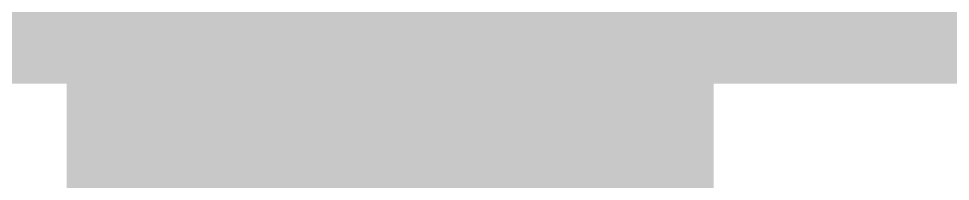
# Model space of a CAD drawing. Header units: inches. Extents: x -2 to 289, y -4 to 187.
# Drawn here: x 74.866 to 75.415, y 2.255 to 2.351 of the extents above; entities that cross this region are included whole.
import ezdxf

# ---------------------------------------------------------------- set-up
doc = ezdxf.new("R2010")
doc.units = ezdxf.units.IN
doc.layers.add('Top Layer', color=1, linetype='Continuous')
doc.layers.add('Top Overlay', color=2, linetype='Continuous')

# ---------------------------------------------------------------- blocks, each defined once
blk = doc.blocks.new('DB2ERM_5_08_14P_GN_215')
at = {"layer": 'Top Overlay', "const_width": 0.127}
blk.add_lwpolyline([(-40.64, 2), (40.64, 2)], dxfattribs=at)

msp = doc.modelspace()

# ---------------------------------------------------------------- linework, layer by layer
at = {"layer": 'Top Layer', "const_width": 0.381}
msp.add_lwpolyline([(75.08503, 2.37645, -0.414214), (75.75506, 3.04649)], format="xyb", dxfattribs=at)
msp.add_lwpolyline([(75.08503, 0.37646), (75.08503, 2.37645)], dxfattribs=at)
at = {"layer": 'Top Layer', "const_width": 0.1905}
msp.add_lwpolyline([(74.98978, 2.37645, 1), (75.18028, 2.37645, 1)], format="xyb", close=True, dxfattribs=at)
msp.add_lwpolyline([(74.98978, 2.37645, 1), (75.18028, 2.37645, 1)], format="xyb", close=True, dxfattribs=at)

# ---------------------------------------------------------------- block references
msp.add_blockref('DB2ERM_5_08_14P_GN_215', (67.46503, 0.37646))

doc.saveas('drawing.dxf')
